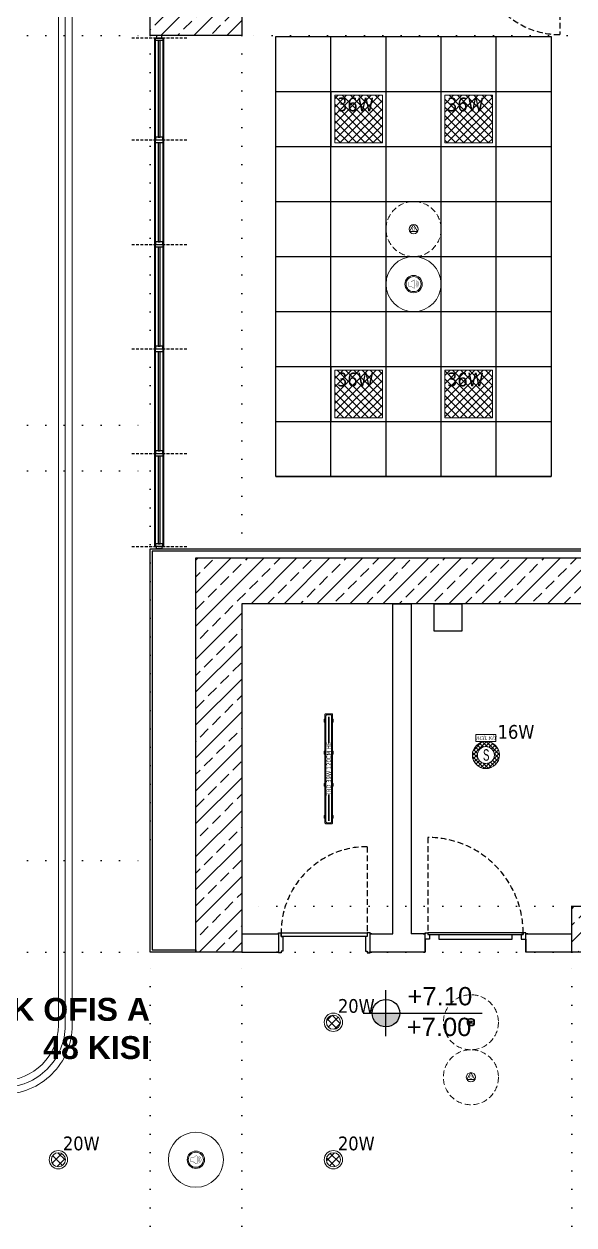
# Model space of a CAD drawing. Header units: centimetres. Extents: x 405564 to 502064, y 46284 to 60634.
# Drawn here: x 464612 to 465212, y 54735 to 56045 of the extents above; entities that cross this region are included whole.
import ezdxf
from ezdxf.enums import TextEntityAlignment as Align

# ---------------------------------------------------------------- set-up
doc = ezdxf.new("R2010")
doc.units = ezdxf.units.CM
for name, pattern in [('ACAD_ISO07W100', [3, 0, -3]), ('DOT', [0.25, 0, -0.25]), ('HIDDEN', [9.525, 6.35, -3.175])]:
    doc.linetypes.add(name, pattern=pattern)
doc.layers.get('0').update_dxf_attribs({"color": 8, "lineweight": 9})
for name, color, linetype in [('0-KRCN-ASMATAVAN-130426', 8, 'Continuous'), ('AS_DOS_SAFT', 8, 'Continuous'), ('AS_DOS_TERAS_UST', 8, 'ACAD_ISO07W100'), ('AS_DUV_ALCIPAN_YANGINA-SUYA DAYANIMLI', 8, 'Continuous'), ('AS_DUV_CAMBOLME', 8, 'Continuous'), ('AS_DUV_CAMBOLME_AHSAP', 8, 'Continuous'), ('AS_DUV_CAMBOLME_AKS', 8, 'HIDDEN'), ('AS_DUV_CAMBOLME_AL PROFIL', 8, 'Continuous'), ('AS_DUV_CAMBOLME_JALUZI', 8, 'Continuous'), ('AS_DUV_GAZBETON', 8, 'Continuous'), ('AS_KAPI', 8, 'Continuous'), ('AS_KAPI_POZ', 8, 'Continuous'), ('AS_KAPI_SAC', 8, 'Continuous'), ('AS_SMB_KOT', 8, 'Continuous'), ('AS_TA_BETONARME', 5, 'Continuous'), ('AS_TA_TARAMA', 8, 'Continuous'), ('AS_YAZI', 8, 'Continuous')]:
    doc.layers.add(name, color=color, linetype=linetype)
doc.layers.add('0-KRCN-AYDINLATMA-130426', color=8, linetype='Continuous', lineweight=9)
doc.layers.add('0-KRCN-MİMARİ-220526', color=8, linetype='Continuous', lineweight=9)
doc.styles.add('2', font='arial.ttf', dxfattribs={"width": 0.9, "height": 200})
doc.styles.add('_yazı-50', font='arial.ttf')
doc.styles.add('Kalin02', font='arialbd.ttf')
doc.styles.add('OLCU', font='romanstw.shx', dxfattribs={"width": 0.6})
doc.styles.get("Standard").update_dxf_attribs({"font": 'timesi.ttf'})
doc.styles.add('TAHOMA', font='tahoma.ttf')
doc.styles.add('ÖZER-YAZI', font='arial.ttf', dxfattribs={"width": 0.6, "height": 15})
pattern_1 = [(225, (17560.68, -7819.299), (17.96051, -17.96051), []), (225, (17542.72, -7819.299), (17.96051, -17.96051), [12.7, -6.35])]

# ---------------------------------------------------------------- blocks, each defined once
blk = doc.blocks.new('ABB 6131-21-24-500')
at = {"layer": '0-KRCN-AYDINLATMA-130426'}
for p, q in [((-4, -1), (-4, 1)), ((3.2, 1), (-3.2, 1)), ((-3.2, -0.8), (-3.2, 0.8)), ((-1, 4), (1, 4)), ((-1, -0.9), (-1, 1)), ((-0.8, 3.2), (0.8, 3.2)), ((1, -0.9), (1, 1)), ((3.2, 0.8), (3.2, -0.8)), ((4, 1), (4, -1)), ((3.2, -0.9), (-3.2, -0.9)), ((1, -4), (-1, -4)), ((0.8, -3.2), (-0.8, -3.2))]:
    blk.add_line(p, q, dxfattribs=at)
at = {"layer": '0-KRCN-AYDINLATMA-130426', "linetype": 'HIDDEN'}
blk.add_circle((0, 0), 30, dxfattribs=at)
at = {"layer": '0-KRCN-AYDINLATMA-130426'}
for centre, radius in [((-0.5, 0), 0.0887), ((0, 0), 0.16), ((0.5, 0), 0.0887)]:
    blk.add_circle(centre, radius, dxfattribs=at)
for centre, radius, start, end in [((-1, 1), 3, 90, 180), ((-0.8, 0.8), 2.4, 90, 180), ((0.8, 0.8), 2.4, 0, 90), ((1, 1), 3, 0, 90), ((-1, -1), 3, 180, 270), ((-0.8, -0.8), 2.4, 180, 270), ((0.8, -0.8), 2.4, 270, 0), ((1, -1), 3, 270, 0)]:
    blk.add_arc(centre, radius, start, end, dxfattribs=at)
blk = doc.blocks.new('AST-OD-OD')
at = {"layer": '0-KRCN-AYDINLATMA-130426'}
for p, q in [((0.3, 5), (-4, -2.5)), ((4.6, -2.5), (0.3, 5)), ((4.6, -2.5), (-4, -2.5))]:
    blk.add_line(p, q, dxfattribs=at)
at = {"layer": '0-KRCN-AYDINLATMA-130426', "linetype": 'HIDDEN'}
blk.add_circle((0.3, 0), 30, dxfattribs=at)
at = {"layer": '0-KRCN-AYDINLATMA-130426'}
blk.add_circle((0.3, 0), 5, dxfattribs=at)
at = {"layer": '0-KRCN-AYDINLATMA-130426', "style": '2'}
blk.add_text('O', height=3.43, dxfattribs=at).set_placement((0.3, 0), align=Align.MIDDLE)
blk = doc.blocks.new('ASMA TAVA TİPİ HOPARLÖR')
at = {"layer": '0-KRCN-AYDINLATMA-130426', "const_width": 0.317}
blk.add_lwpolyline([(0.3, -4.4, 0.598176), (1.3, -3.9), (1.3, 3.9, 0.598176), (0.3, 4.4), (-2.7, 2.4, -0.147433), (-3, 2.3), (-5.1, 2.3, 0.414214), (-5.7, 1.7), (-5.7, -1.7, 0.414214), (-5.1, -2.3), (-3, -2.3, -0.147433), (-2.7, -2.4)], format="xyb", close=True, dxfattribs=at)
for points in [[(2.4, 1.3, -0.601398), (2.4, -1.3)], [(2.8, 2.5, -0.658812), (2.8, -2.5)], [(3.2, 3.7, -0.680488), (3.2, -3.7)]]:
    blk.add_lwpolyline(points, format="xyb", dxfattribs=at)
at = {"layer": '0-KRCN-AYDINLATMA-130426'}
blk.add_circle((0, 0), 30, dxfattribs=at)
at = {"layer": '0-KRCN-AYDINLATMA-130426', "ltscale": 0.1}
for radius in [9.5, 8.23]:
    blk.add_circle((0, 0), radius, dxfattribs=at)
blk = doc.blocks.new('16W SIVA ÜSTÜ LED SENSÖRLÜ KİTLİ TAVAN ARMATÜRÜ')
at = {"layer": '0-KRCN-AYDINLATMA-130426'}
h = blk.add_hatch(dxfattribs=at)
h.set_pattern_fill('ANSI37', color=256)
h.paths.add_polyline_path([(14.8, 0, 1), (-14.8, 0, 1)])
h.paths.add_polyline_path([(9.2, 0, 1), (-9.2, 0, 1)], flags=16)
h.paths.add_polyline_path([(-5.9, 9.7), (6.4, 9.7), (6.4, -9.5), (-5.9, -9.5)], flags=24)
blk.add_lwpolyline([(-10.9, 14.8), (10.9, 14.8), (10.9, 22.3), (-10.9, 22.3)], close=True, dxfattribs=at)
for radius in [14.8, 9.2]:
    blk.add_circle((0, 0), radius, dxfattribs=at)
blk.add_text('ACİL KİT', height=3.63, dxfattribs=at).set_placement((-10.4, 16.8))
at = {"layer": '0-KRCN-AYDINLATMA-130426', "style": 'ÖZER-YAZI', "width": 0.6}
blk.add_text('S', height=12.5, dxfattribs=at).set_placement((0.3, 0.1), align=Align.MIDDLE)
at = {"layer": '0-KRCN-AYDINLATMA-130426', "insert": (12.8, 17.5), "char_height": 15, "attachment_point": 7, "style": 'TAHOMA'}
blk.add_mtext_dynamic_manual_height_columns('{\\fTahoma|b0|i0|c162|p34;16W}', width=15, gutter_width=12.5, heights=[0], dxfattribs=at)
blk = doc.blocks.new('TRD 39W 120CM ELP')
at = {"layer": '0-KRCN-AYDINLATMA-130426'}
h = blk.add_hatch(color=256, dxfattribs=at)
h.dxf.hatch_style = 1
h.paths.add_polyline_path([(-54.3, 4.2), (-51.2, 4.2), (-51.2, 4.9), (-54.3, 4.9)])
h = blk.add_hatch(color=256, dxfattribs=at)
h.dxf.hatch_style = 1
h.paths.add_polyline_path([(-19.3, 4.2), (-16.2, 4.2), (-16.2, 4.9), (-19.3, 4.9)])
h = blk.add_hatch(color=256, dxfattribs=at)
h.dxf.hatch_style = 1
h.paths.add_polyline_path([(15.7, 4.2), (18.8, 4.2), (18.8, 4.9), (15.7, 4.9)])
h = blk.add_hatch(color=256, dxfattribs=at)
h.dxf.hatch_style = 1
h.paths.add_polyline_path([(50.7, 4.2), (53.8, 4.2), (53.8, 4.9), (50.7, 4.9)])
h = blk.add_hatch(color=256, dxfattribs=at)
h.dxf.hatch_style = 1
h.paths.add_polyline_path([(-54.3, -4.2), (-51.2, -4.2), (-51.2, -4.9), (-54.3, -4.9)])
h = blk.add_hatch(color=256, dxfattribs=at)
h.dxf.hatch_style = 1
h.paths.add_polyline_path([(-19.3, -4.2), (-16.2, -4.2), (-16.2, -4.9), (-19.3, -4.9)])
h = blk.add_hatch(color=256, dxfattribs=at)
h.dxf.hatch_style = 1
h.paths.add_polyline_path([(15.7, -4.2), (18.8, -4.2), (18.8, -4.9), (15.7, -4.9)])
h = blk.add_hatch(color=256, dxfattribs=at)
h.dxf.hatch_style = 1
h.paths.add_polyline_path([(50.7, -4.2), (53.8, -4.2), (53.8, -4.9), (50.7, -4.9)])
for points in [[(-59.2, 4.2), (58.8, 4.2, -0.414214), (59.8, 3.2), (59.8, -3.2, -0.414214), (58.8, -4.2), (-59.2, -4.2, -0.414214), (-60.2, -3.2), (-60.2, 3.2, -0.414214)], [(-58.1, 3.1), (57.6, 3.1, -0.414214), (58.6, 2.1), (58.6, -2.1, -0.414214), (57.6, -3.1), (-58.1, -3.1, -0.414214), (-59.1, -2.1), (-59.1, 2.1, -0.414214)]]:
    blk.add_lwpolyline(points, format="xyb", close=True, dxfattribs=at)
at = {"layer": '0-KRCN-AYDINLATMA-130426', "const_width": 2, "elevation": 1}
for points in [[(-57.1, 0), (-28, 0)], [(27.5, 0), (56.6, 0)]]:
    blk.add_lwpolyline(points, dxfattribs=at)
at = {"layer": '0-KRCN-AYDINLATMA-130426'}
for points in [[(-54.3, 4.2), (-51.2, 4.2), (-51.2, 4.9), (-54.3, 4.9)], [(-19.3, 4.2), (-16.2, 4.2), (-16.2, 4.9), (-19.3, 4.9)], [(15.7, 4.2), (18.8, 4.2), (18.8, 4.9), (15.7, 4.9)], [(50.7, 4.2), (53.8, 4.2), (53.8, 4.9), (50.7, 4.9)], [(-54.3, -4.2), (-51.2, -4.2), (-51.2, -4.9), (-54.3, -4.9)], [(-19.3, -4.2), (-16.2, -4.2), (-16.2, -4.9), (-19.3, -4.9)], [(15.7, -4.2), (18.8, -4.2), (18.8, -4.9), (15.7, -4.9)], [(50.7, -4.2), (53.8, -4.2), (53.8, -4.9), (50.7, -4.9)]]:
    blk.add_lwpolyline(points, close=True, dxfattribs=at)
at = {"layer": '0-KRCN-AYDINLATMA-130426', "ltscale": 60, "style": 'TAHOMA', "width": 0.8}
blk.add_text('TRD 39W 120CM HE', height=5, dxfattribs=at).set_placement((-0.2, 0), align=Align.MIDDLE_CENTER)
blk = doc.blocks.new('36W 60x60 cm  SIVA ALTI LED ARMATÜR')
at = {"layer": '0-KRCN-AYDINLATMA-130426'}
h = blk.add_hatch(dxfattribs=at)
h.set_pattern_fill('ANSI37', color=256, scale=2)
h.paths.add_polyline_path([(-26, 26), (26, 26), (26, -26), (-26, -26)])
for points in [[(-30, 30), (30, 30), (30, -30), (-30, -30)], [(-26, 26), (26, 26), (26, -26), (-26, -26)]]:
    blk.add_lwpolyline(points, close=True, dxfattribs=at)
at = {"layer": '0-KRCN-AYDINLATMA-130426', "insert": (-23.5, 23.5), "char_height": 15, "attachment_point": 1, "style": 'TAHOMA'}
blk.add_mtext_dynamic_manual_height_columns('{\\fTahoma|b0|i0|c162|p34;36W}', width=52.946, gutter_width=1.25, heights=[0], dxfattribs=at)
blk = doc.blocks.new('20W SIVA ALTI LED DOWNLIGHT ARMATÜR')
at = {"layer": '0-KRCN-AYDINLATMA-130426'}
h = blk.add_hatch(dxfattribs=at)
h.set_pattern_fill('ANSI37', color=256, scale=2)
h.paths.add_polyline_path([(7.7, 0, 1), (-7.7, 0, 1)])
for radius in [10, 7.66]:
    blk.add_circle((0, 0), radius, dxfattribs=at)
at = {"layer": '0-KRCN-AYDINLATMA-130426', "insert": (5, 10), "char_height": 15, "attachment_point": 7, "style": 'TAHOMA'}
blk.add_mtext_dynamic_manual_height_columns('{\\fTahoma|b0|i0|c162|p34;20W}', width=15, gutter_width=12.5, heights=[0], dxfattribs=at)
blk = doc.blocks.new('G$C27E741DA')
at = {"layer": '0-KRCN-AYDINLATMA-130426'}
for points in [[(24905.7, 9803.5), (26525.7, 9803.5, -0.414214), (26600.7, 9728.5), (26600.7, 7818.5, -0.414214), (26525.7, 7743.5), (24905.7, 7743.5, -0.414214), (24830.7, 7818.5), (24830.7, 9728.5, -0.414214)], [(24905.7, 9796), (26525.7, 9796, -0.414214), (26593.2, 9728.5), (26593.2, 7818.5, -0.414214), (26525.7, 7751), (24905.7, 7751, -0.414214), (24838.2, 7818.5), (24838.2, 9728.5, -0.414214)], [(24905.7, 9788.5), (26525.7, 9788.5, -0.414214), (26585.7, 9728.5), (26585.7, 7818.5, -0.414214), (26525.7, 7758.5), (24905.7, 7758.5, -0.414214), (24845.7, 7818.5), (24845.7, 9728.5, -0.414214)]]:
    blk.add_lwpolyline(points, format="xyb", close=True, dxfattribs=at)
for name, p in [('36W 60x60 cm  SIVA ALTI LED ARMATÜR', (26913.2, 8807.3)), ('36W 60x60 cm  SIVA ALTI LED ARMATÜR', (27033.2, 8807.3)), ('AST-OD-OD', (26972.9, 8687.3)), ('ASMA TAVA TİPİ HOPARLÖR', (26973.2, 8627.3)), ('36W 60x60 cm  SIVA ALTI LED ARMATÜR', (26913.2, 8507.3)), ('36W 60x60 cm  SIVA ALTI LED ARMATÜR', (27033.2, 8507.3)), ('16W SIVA ÜSTÜ LED SENSÖRLÜ KİTLİ TAVAN ARMATÜRÜ', (27052.1, 8113.5)), ('ABB 6131-21-24-500', (27035.7, 7822)), ('20W SIVA ALTI LED DOWNLIGHT ARMATÜR', (26885.7, 7822)), ('AST-OD-OD', (27035.4, 7762)), ('20W SIVA ALTI LED DOWNLIGHT ARMATÜR', (26585.7, 7672)), ('ASMA TAVA TİPİ HOPARLÖR', (26735.7, 7672)), ('20W SIVA ALTI LED DOWNLIGHT ARMATÜR', (26885.7, 7672))]:
    blk.add_blockref(name, p, dxfattribs=at)
at = {"layer": '0-KRCN-AYDINLATMA-130426', "rotation": 90}
blk.add_blockref('TRD 39W 120CM ELP', (26880.7, 8098.8), dxfattribs=at)
blk = doc.blocks.new('kot01')
at = {"layer": 'AS_SMB_KOT'}
h = blk.add_hatch(color=8, dxfattribs=at)
edge = h.paths.add_edge_path()
edge.add_arc((0, 0), 0.3, 180, 360)
edge.add_line((0.3, 0), (-0.3, 0))
for p, q in [((0, -0.5), (0, 0.5)), ((-0.5, 0), (2.1, 0))]:
    blk.add_line(p, q, dxfattribs=at)
blk.add_circle((0, 0), 0.3, dxfattribs=at)
at = {"layer": 'AS_SMB_KOT', "style": '_yazı-50'}
for tag, p in [('INCE', (0.434, 0.1)), ('KABA', (0.434, -0.5))]:
    blk.add_attdef(tag, p, '', height=0.4, dxfattribs=at)
blk = doc.blocks.new('*U375')
at = {"color": 0, "linetype": 'HIDDEN', "lineweight": -2}
blk.add_line((3, 105), (3, 1), dxfattribs=at)
at = {"color": 0, "lineweight": -2}
for points in [[(-2, 0), (0, 0), (0, 1), (3, 1), (3, -1), (5, -1), (5, -6), (0, -6), (0, -20)], [(112, 0), (110, 0), (110, 1), (107, 1), (107, -1), (105, -1), (105, -6), (110, -6), (110, -20)], [(15, -1), (15, -6), (95, -6), (95, -1)]]:
    blk.add_lwpolyline(points, dxfattribs=at)
blk.add_lwpolyline([(0, 1), (0, 0)])
blk.add_lwpolyline([(3, 1), (3, -1), (107, -1), (107, 1)], close=True, dxfattribs=at)
at = {"color": 0, "linetype": 'HIDDEN', "lineweight": -2}
blk.add_arc((3, 1), 104, 360, 90, dxfattribs=at)
at = {"color": 3, "style": 'OLCU', "width": 0.5, "flags": 1}
for tag, p in [('K-DIVISYON', (-80, -85)), ('K-PBAR', (105, -85)), ('K-KAPITIP', (-80, -335))]:
    blk.add_attdef(tag, p, '', height=17.5, dxfattribs=at)
at = {"color": 5, "true_color": 0x0505ff, "style": 'OLCU', "width": 0.5, "flags": 1}
for tag, p in [('K-NEREDEN-NO', (-80, -110)), ('K-NEREYE-NO', (-80, -185)), ('K-DUVARTIP', (-80, -285)), ('K-ACILISYON', (-80, -310))]:
    blk.add_attdef(tag, p, '', height=17.5, dxfattribs=at)
at = {"color": 1, "true_color": 0xfa0000, "style": 'OLCU', "width": 0.5, "flags": 1}
for tag, p in [('K-IZLENEBILIRLIK', (105, -110)), ('K-TEKMELIK', (105, -135)), ('K-KONTROLTIPNEREDEN', (-80, -160)), ('K-BAND', (105, -160)), ('K-MENFEZ', (105, -210)), ('K-KONTROLTIPNEREYE', (-80, -235)), ('K-PENCERE', (105, -235)), ('K-KILITTIP', (-80, -260)), ('K-NOT-AS-MIMARI1', (105, -285)), ('K-NOT-ELEKTRIK', (105, -335)), ('K-NOT-YANGIN', (105, -360)), ('K-ACMAKAPAMASISTEMI', (-80, -385)), ('K-NOT-ISLETME', (105, -385)), ('K-YANGIN', (-80, -435))]:
    blk.add_attdef(tag, p, '', height=17.5, dxfattribs=at)
at = {"color": 220, "true_color": 0xf113d4, "style": 'OLCU', "width": 0.5, "flags": 1}
for tag, p in [('K-NEREDEN-AD', (-80, -135)), ('K-NEREYE-AD', (-80, -210))]:
    blk.add_attdef(tag, p, '', height=17.5, dxfattribs=at)
at = {"color": 0, "style": 'OLCU', "width": 0.5, "flags": 1}
for tag, p in [('K-TAMACILIRLIK', (105, -185)), ('K-NOT-AS-MIMARI2', (105, -310)), ('K-KASATIP', (-80, -360)), ('K-KURSUN', (-80, -410))]:
    blk.add_attdef(tag, p, '', height=17.5, dxfattribs=at)
at = {"color": 252, "style": 'OLCU', "width": 0.5, "flags": 1}
for tag, p in [('K-REZ1', (105, -435)), ('K-REZ2', (105, -460)), ('K-REZ3', (105, -485)), ('K-REZ4', (105, -510)), ('K-REZ5', (105, -535))]:
    blk.add_attdef(tag, p, '', height=17.5, dxfattribs=at)
at = {"layer": 'AS_KAPI_POZ', "style": 'OLCU', "width": 0.45}
for tag, p in [('POZ+GEN', (55, 16.5)), ('YUK', (55, -21.5))]:
    blk.add_attdef(tag, text='', height=20, dxfattribs=at).set_placement(p, align=Align.MIDDLE_CENTER)
at = {"layer": 'AS_KAPI_POZ', "style": 'OLCU', "width": 0.5}
blk.add_attdef('K-NO', text='', height=8, rotation=90, dxfattribs=at).set_placement((6, 3), align=Align.TOP_LEFT)
at = {"layer": 'AS_KAPI_POZ', "color": 251, "style": 'OLCU', "width": 0.45}
blk.add_attdef('K-DUVAR(CM)', text='', height=6, dxfattribs=at).set_placement((-5, -5), align=Align.MIDDLE_RIGHT)
blk = doc.blocks.new('CBD6 375x300')
at = {"layer": 'AS_DUV_CAMBOLME'}
for points in [[(-264.25, 5), (-264.25, 4), (-372, 4), (-372, 5)], [(-153, 5), (-153, 4), (-155.5, 4), (-263.25, 4), (-263.25, 5)], [(-264.25, -4), (-264.25, -5), (-372, -5), (-372, -4), (-369.5, -4)], [(-153, -4), (-153, -5), (-263.25, -5), (-263.25, -4)]]:
    blk.add_lwpolyline(points, close=True, dxfattribs=at)
at = {"layer": 'AS_DUV_CAMBOLME_AHSAP'}
for points in [[(-123, 5), (-123, 3), (-152, 3), (-152, 5)], [(-28, 4), (-28, 0), (-117, 0), (-117, 4)], [(-3, 5), (-3, 3), (-22, 3), (-22, 5)], [(-123, -3), (-123, -5), (-152, -5), (-152, -3)], [(-3, -3), (-3, -5), (-22, -5), (-22, -3)]]:
    blk.add_lwpolyline(points, close=True, dxfattribs=at)
at = {"layer": 'AS_DUV_CAMBOLME_AKS', "ltscale": 0.5}
for points in [[(-372.5, -30), (-372.5, 30)], [(-263.75, -30), (-263.75, 30)], [(-152.5, -30), (-152.5, 30)], [(-122.5, -30), (-122.5, 30)], [(-22.5, -30), (-22.5, 30)], [(-2.5, -30), (-2.5, 30)]]:
    blk.add_lwpolyline(points, dxfattribs=at)
at = {"layer": 'AS_DUV_CAMBOLME_AKS'}
blk.add_lwpolyline([(-28, 0), (-28, -89, -0.4142136), (-117, 0)], format="xyb", dxfattribs=at)
at = {"layer": 'AS_DUV_CAMBOLME_AL PROFIL'}
for points in [[(-372, -3), (-372, 3), (-375, 3), (-375, -3)], [(-372, -4), (-372, 4), (-369.5, 4), (-369.5, -4)], [(-263.75, -4), (-263.75, 4), (-266.75, 4), (-266.75, -4)], [(-263.75, -4), (-263.75, 4), (-260.75, 4), (-260.75, -4)], [(-153, -4), (-153, 4), (-155.5, 4), (-155.5, -4)], [(-153, -3), (-153, 3), (-149.5, 3), (-149.5, -3)], [(-122, -3), (-122, 3), (-125.5, 3), (-125.5, -3)], [(-122, 5), (-122, -5), (-118, -5), (-118, 5)], [(-23, 5), (-23, -5), (-27, -5), (-27, 5)], [(-23, -3), (-23, 3), (-19.5, 3), (-19.5, -3)], [(0, -3), (0, 3), (-4.5, 3), (-4.5, -3)]]:
    blk.add_lwpolyline(points, close=True, dxfattribs=at)
at = {"layer": 'AS_DUV_CAMBOLME_JALUZI'}
for points in [[(-266.75, 1), (-266.75, -1), (-369.5, -1), (-369.5, 1)], [(-155.5, 1), (-155.5, -1), (-260.75, -1), (-260.75, 1)]]:
    blk.add_lwpolyline(points, close=True, dxfattribs=at)
blk = doc.blocks.new('CBD8 570x300')
at = {"layer": 'AS_DUV_CAMBOLME'}
for points in [[(-4, -3), (-5, -3), (-5, -113.5), (-4, -113.5)], [(5, -3), (4, -3), (4, -5.5), (4, -113.5), (5, -113.5)], [(-4, -227.5), (-4, -114.5), (-5, -114.5), (-5, -227.5)], [(5, -227.5), (5, -114.5), (4, -114.5), (4, -227.5)], [(-4, -341.5), (-4, -228.5), (-5, -228.5), (-5, -341.5)], [(5, -341.5), (5, -228.5), (4, -228.5), (4, -341.5)], [(-4, -455.5), (-4, -342.5), (-5, -342.5), (-5, -455.5)], [(5, -455.5), (5, -342.5), (4, -342.5), (4, -455.5)], [(-4, -456.5), (-5, -456.5), (-5, -557), (-4, -557), (-4, -554.5)], [(5, -456.5), (4, -456.5), (4, -557), (5, -557)]]:
    blk.add_lwpolyline(points, close=True, dxfattribs=at)
at = {"layer": 'AS_DUV_CAMBOLME_AKS', "ltscale": 0.5}
for points in [[(-30, -2.5), (30, -2.5)], [(-30, -114), (30, -114)], [(-30, -228), (30, -228)], [(-30, -342), (30, -342)], [(-30, -456), (30, -456)], [(-30, -557.5), (30, -557.5)]]:
    blk.add_lwpolyline(points, dxfattribs=at)
at = {"layer": 'AS_DUV_CAMBOLME_AL PROFIL'}
for points in [[(-3, -3), (3, -3), (3, 0), (-3, 0)], [(-4, -3), (4, -3), (4, -5.5), (-4, -5.5)], [(-4, -114), (4, -114), (4, -111), (-4, -111)], [(-4, -114), (4, -114), (4, -117), (-4, -117)], [(-4, -228), (4, -228), (4, -225), (-4, -225)], [(-4, -228), (4, -228), (4, -231), (-4, -231)], [(-4, -342), (4, -342), (4, -339), (-4, -339)], [(-4, -342), (4, -342), (4, -345), (-4, -345)], [(-4, -456), (4, -456), (4, -453), (-4, -453)], [(-4, -456), (4, -456), (4, -459), (-4, -459)], [(-4, -557), (4, -557), (4, -554.5), (-4, -554.5)], [(-3, -557), (3, -557), (3, -560), (-3, -560)]]:
    blk.add_lwpolyline(points, close=True, dxfattribs=at)
at = {"layer": 'AS_DUV_CAMBOLME_JALUZI'}
for points in [[(1, -5.5), (-1, -5.5), (-1, -111), (1, -111)], [(1, -225), (1, -117), (-1, -117), (-1, -225)], [(1, -339), (1, -231), (-1, -231), (-1, -339)], [(1, -453), (1, -345), (-1, -345), (-1, -453)], [(1, -459), (-1, -459), (-1, -554.5), (1, -554.5)]]:
    blk.add_lwpolyline(points, close=True, dxfattribs=at)
blk = doc.blocks.new('*U419')
at = {"color": 0, "linetype": 'HIDDEN', "lineweight": -2}
blk.add_line((-3, 95), (-3, 1), dxfattribs=at)
at = {"color": 0, "lineweight": -2}
for points in [[(-102, 0), (-100, 0), (-100, 1), (-97, 1), (-97, -3), (-95, -3), (-95, -19), (-96.8, -19), (-96.8, -21), (-100, -21), (-100, -20), (-102, -20)], [(2, 0), (0, 0), (0, 1), (-3, 1), (-3, -3), (-5, -3), (-5, -19), (-3, -19), (-3, -21), (0, -21), (0, -20), (2, -20)]]:
    blk.add_lwpolyline(points, dxfattribs=at)
blk.add_lwpolyline([(-3, 1), (-3, -3), (-97, -3), (-97, 1)], close=True, dxfattribs=at)
blk.add_lwpolyline([(0, 1), (0, 0)])
at = {"color": 0, "linetype": 'HIDDEN', "lineweight": -2}
blk.add_arc((-3, 1), 94, 90, 180, dxfattribs=at)
at = {"color": 3, "style": 'OLCU', "width": 0.5, "flags": 1}
for tag, p in [('K-DIVISYON', (-180, -85)), ('K-PBAR', (5, -85)), ('K-KAPITIP', (-180, -335))]:
    blk.add_attdef(tag, p, '', height=17.5, dxfattribs=at)
at = {"color": 5, "true_color": 0x0505ff, "style": 'OLCU', "width": 0.5, "flags": 1}
for tag, p in [('K-NEREDEN-NO', (-180, -110)), ('K-NEREYE-NO', (-180, -185)), ('K-DUVARTIP', (-180, -285)), ('K-ACILISYON', (-180, -310))]:
    blk.add_attdef(tag, p, '', height=17.5, dxfattribs=at)
at = {"color": 1, "true_color": 0xfa0000, "style": 'OLCU', "width": 0.5, "flags": 1}
for tag, p in [('K-IZLENEBILIRLIK', (5, -110)), ('K-TEKMELIK', (5, -135)), ('K-KONTROLTIPNEREDEN', (-180, -160)), ('K-BAND', (5, -160)), ('K-MENFEZ', (5, -210)), ('K-KONTROLTIPNEREYE', (-180, -235)), ('K-PENCERE', (5, -235)), ('K-KILITTIP', (-180, -260)), ('K-NOT-AS-MIMARI1', (5, -285)), ('K-NOT-ELEKTRIK', (5, -335)), ('K-NOT-YANGIN', (5, -360)), ('K-ACMAKAPAMASISTEMI', (-180, -385)), ('K-NOT-ISLETME', (5, -385)), ('K-YANGIN', (-180, -435))]:
    blk.add_attdef(tag, p, '', height=17.5, dxfattribs=at)
at = {"color": 220, "true_color": 0xf113d4, "style": 'OLCU', "width": 0.5, "flags": 1}
for tag, p in [('K-NEREDEN-AD', (-180, -135)), ('K-NEREYE-AD', (-180, -210))]:
    blk.add_attdef(tag, p, '', height=17.5, dxfattribs=at)
at = {"color": 0, "style": 'OLCU', "width": 0.5, "flags": 1}
for tag, p in [('K-TAMACILIRLIK', (5, -185)), ('K-NOT-AS-MIMARI2', (5, -310)), ('K-KASATIP', (-180, -360)), ('K-KURSUN', (-180, -410))]:
    blk.add_attdef(tag, p, '', height=17.5, dxfattribs=at)
at = {"color": 252, "style": 'OLCU', "width": 0.5, "flags": 1}
for tag, p in [('K-REZ1', (5, -435)), ('K-REZ2', (5, -460)), ('K-REZ3', (5, -485)), ('K-REZ4', (5, -510)), ('K-REZ5', (5, -535))]:
    blk.add_attdef(tag, p, '', height=17.5, dxfattribs=at)
at = {"layer": 'AS_KAPI_POZ', "style": 'OLCU', "width": 0.45}
for tag, p in [('POZ+GEN', (-50, 16.5)), ('YUK', (-50, -21.5))]:
    blk.add_attdef(tag, text='', height=20, dxfattribs=at).set_placement(p, align=Align.MIDDLE_CENTER)
at = {"layer": 'AS_KAPI_POZ', "style": 'OLCU', "width": 0.5}
blk.add_attdef('K-NO', text='', height=8, rotation=90, dxfattribs=at).set_placement((-22, 3), align=Align.TOP_LEFT)
at = {"layer": 'AS_KAPI_POZ', "color": 251, "style": 'OLCU', "width": 0.45}
blk.add_attdef('K-DUVAR(CM)', text='', height=6, dxfattribs=at).set_placement((5, -5), align=Align.MIDDLE_RIGHT)
blk = doc.blocks.new('A$C6A10300A')
at = {"layer": 'AS_TA_TARAMA'}
h = blk.add_hatch(dxfattribs=at)
h.set_pattern_fill('ANSI33', color=256, scale=4, angle=180)
h.set_pattern_definition(pattern_1)
h.paths.add_polyline_path([(26685.68, -4501.45), (26785.68, -4501.45), (26785.68, -4601.45), (26685.68, -4601.45)])
h = blk.add_hatch(dxfattribs=at)
h.set_pattern_fill('ANSI33', color=256, scale=4, angle=180)
h.set_pattern_definition(pattern_1)
h.paths.add_polyline_path([(27145.68, -5601.45), (27145.68, -5551.45), (27635.68, -5551.45), (27635.68, -5221.45), (26785.68, -5221.45), (26785.68, -5601.45), (26735.68, -5601.45), (26735.68, -5171.45), (27685.68, -5171.45), (27685.68, -5601.45)])
at = {"layer": 'AS_DOS_SAFT'}
blk.add_lwpolyline([(27025.68, -5221.45), (27025.68, -5251.45), (26995.68, -5251.45), (26995.68, -5221.45)], close=True, dxfattribs=at)
at = {"layer": 'AS_DOS_TERAS_UST', "linetype": 'DOT', "ltscale": 80}
for p, q in [((26310.68, -4601.45), (26685.68, -4601.45)), ((26685.68, -4601.45), (26685.68, -5026.45)), ((27160.68, -4601.45), (26785.68, -4601.45)), ((26785.68, -4601.45), (26785.68, -5171.45)), ((26310.68, -5026.45), (26685.68, -5026.45)), ((26310.68, -5076.45), (26685.68, -5076.45)), ((26685.68, -5076.45), (26685.68, -5501.45)), ((26310.68, -5501.45), (26685.68, -5501.45)), ((27145.68, -5551.45), (26785.68, -5551.45)), ((26310.68, -5601.45), (26685.68, -5601.45)), ((26685.68, -6101.45), (26685.68, -5601.45)), ((27145.68, -5601.45), (26785.68, -5601.45)), ((26785.68, -6101.45), (26785.68, -5601.45)), ((27145.68, -6101.45), (27145.68, -5601.45))]:
    blk.add_line(p, q, dxfattribs=at)
at = {"layer": 'AS_DUV_ALCIPAN_YANGINA-SUYA DAYANIMLI'}
blk.add_lwpolyline([(26735.68, -5598.95), (26735.68, -5601.45), (26685.68, -5601.45), (26685.68, -5161.45), (27160.68, -5161.45), (27160.68, -4501.45), (27180.68, -4501.45), (27180.68, -5161.45), (27665.68, -5161.45), (27665.68, -5163.95), (27178.18, -5163.95), (27178.18, -4503.95), (27163.18, -4503.95), (27163.18, -5163.95), (26688.18, -5163.95), (26688.18, -5598.95)], close=True, dxfattribs=at)
at = {"layer": 'AS_DUV_GAZBETON'}
for points in [[(26970.68, -5601.45), (26970.68, -5601.45), (26925.68, -5601.45), (26925.68, -5581.45), (26950.68, -5581.45), (26950.68, -5221.45), (26970.68, -5221.45), (26970.68, -5581.45)], [(26785.68, -5581.45), (26825.68, -5581.45), (26825.68, -5601.45)], [(26985.68, -5601.45), (26985.68, -5581.45), (26970.68, -5581.45)], [(27145.68, -5601.45), (27095.68, -5601.45), (27095.68, -5581.45), (27145.68, -5581.45)], [(26785.68, -5601.45), (26825.68, -5601.45)], [(26985.68, -5601.45), (26970.68, -5601.45)]]:
    blk.add_lwpolyline(points, dxfattribs=at)
at = {"layer": 'AS_TA_BETONARME'}
for p, q in [((26735.68, -5601.45), (26735.68, -5171.45)), ((26735.68, -5171.45), (27685.68, -5171.45)), ((27635.68, -5221.45), (26785.68, -5221.45)), ((26785.68, -5221.45), (26785.68, -5601.45)), ((27145.68, -5551.45), (27635.68, -5551.45)), ((27145.68, -5601.45), (27145.68, -5551.45)), ((26785.68, -5601.45), (26735.68, -5601.45)), ((27685.68, -5601.45), (27145.68, -5601.45))]:
    blk.add_line(p, q, dxfattribs=at)
blk.add_lwpolyline([(26685.68, -4501.45), (26785.68, -4501.45), (26785.68, -4601.45), (26685.68, -4601.45)], close=True, dxfattribs=at)
at = {"layer": 'AS_DUV_CAMBOLME'}
for name, p in [('CBD6 375x300', (27160.68, -4511.45)), ('CBD8 570x300', (26695.68, -4601.45))]:
    blk.add_blockref(name, p, dxfattribs=at)
at = {"layer": 'AS_KAPI'}
blk.add_blockref('*U419', (26925.68, -5581.45), dxfattribs=at)
at = {"layer": 'AS_KAPI_SAC'}
blk.add_blockref('*U375', (26985.68, -5581.45), dxfattribs=at)
at = {"layer": 'AS_SMB_KOT'}
ref = blk.add_blockref('kot01', (26943.05, -5668.07), dxfattribs=dict(at, xscale=50, yscale=50, zscale=50))
ref.add_attrib('INCE', '+7.10', dxfattribs={"layer": '0', "color": 1, "height": 20, "style": '_yazı-50'}).set_placement((26966.51, -5665.57), align=Align.BOTTOM_LEFT)
ref.add_attrib('KABA', '+7.00', (26965.6, -5693.07), dxfattribs={"layer": '0', "height": 20, "style": '_yazı-50'})
at = {"layer": 'AS_YAZI', "insert": (26685.68, -5651.45), "char_height": 25, "attachment_point": 3, "style": 'Kalin02'}
blk.add_mtext_dynamic_manual_height_columns('ACIK OFIS A\\P48 KISI', width=517.0646, gutter_width=375, heights=[194.58], dxfattribs=at)

msp = doc.modelspace()

# ---------------------------------------------------------------- linework, layer by layer
at = {"layer": '0-KRCN-ASMATAVAN-130426'}
for p, q in [((464887.2, 56031.3), (465187.2, 56031.3)), ((464887.2, 55551.3), (464887.2, 56031.3)), ((464947.2, 55551.3), (464947.2, 56031.3)), ((465007.2, 55551.3), (465007.2, 56031.3)), ((465067.2, 55551.3), (465067.2, 56031.3)), ((465127.2, 55551.3), (465127.2, 56031.3)), ((465187.2, 56031.3), (465187.2, 55551.3)), ((464887.2, 55971.3), (465187.2, 55971.3)), ((464887.2, 55911.3), (465187.2, 55911.3)), ((464887.2, 55851.3), (465187.2, 55851.3)), ((464887.2, 55791.3), (465187.2, 55791.3)), ((464887.2, 55551.3), (464887.2, 55791.2)), ((464887.2, 55731.3), (465187.2, 55731.3)), ((464887.2, 55671.3), (465187.2, 55671.3)), ((464887.2, 55611.3), (465187.2, 55611.3)), ((465187.2, 55551.3), (464887.2, 55551.3)), ((464887.2, 55551.3), (465187.2, 55551.3))]:
    msp.add_line(p, q, dxfattribs=at)

# ---------------------------------------------------------------- block references
at = {"layer": '0-KRCN-AYDINLATMA-130426'}
msp.add_blockref('G$C27E741DA', (438064.1, 47134), dxfattribs=at)

# ---------------------------------------------------------------- next in the draw order: block references
at = {"layer": '0-KRCN-MİMARİ-220526'}
msp.add_blockref('A$C6A10300A', (438064.1, 60634), dxfattribs=at)

doc.saveas('drawing.dxf')
